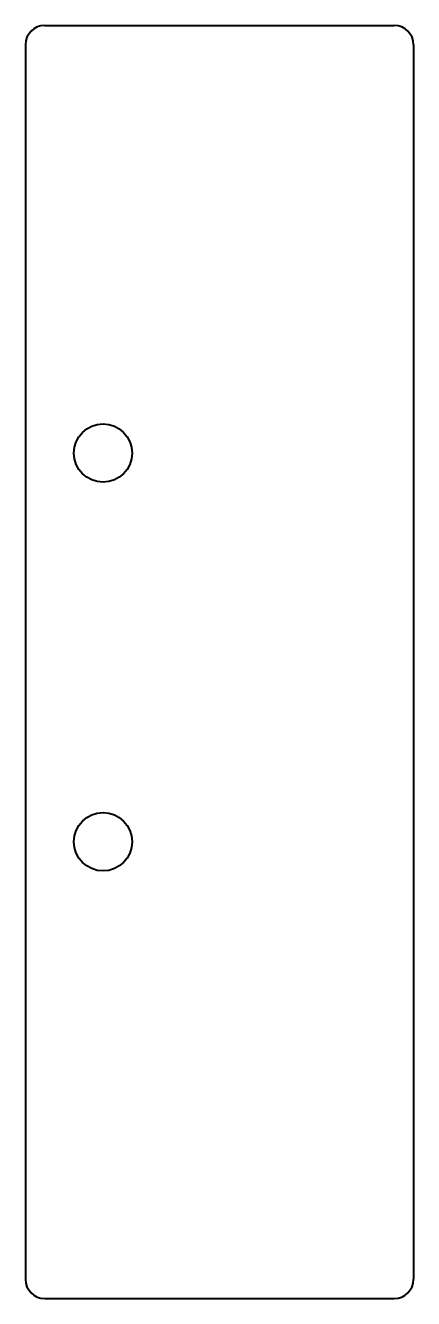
# Model space of a CAD drawing. Header units: millimetres. Extents: x -44 to -24, y -107.9 to -42.4.
import ezdxf

# ---------------------------------------------------------------- set-up
doc = ezdxf.new("R2010")
doc.units = ezdxf.units.MM
doc.header["$MEASUREMENT"] = 0
doc.layers.add('Visible', color=7, linetype='Continuous', lineweight=40)

msp = doc.modelspace()

# ---------------------------------------------------------------- linework, layer by layer
at = {"layer": 'Visible'}
for p, q in [((-43.026809, -42.374295), (-25.026809, -42.374295)), ((-44.026809, -43.374295), (-44.026809, -106.874295)), ((-24.026809, -43.374295), (-24.026809, -106.874295)), ((-43.026809, -107.874295), (-25.026809, -107.874295))]:
    msp.add_line(p, q, dxfattribs=at)
for centre in [(-40.026809, -64.374295), (-40.026809, -84.374295)]:
    msp.add_circle(centre, 1.5, dxfattribs=at)
for centre, start, end in [((-43.026809, -43.374295), 90, 180), ((-25.026809, -43.374295), 0, 90), ((-43.026809, -106.874295), 180, 270), ((-25.026809, -106.874295), 270, 0)]:
    msp.add_arc(centre, 1, start, end, dxfattribs=at)

doc.saveas('drawing.dxf')
